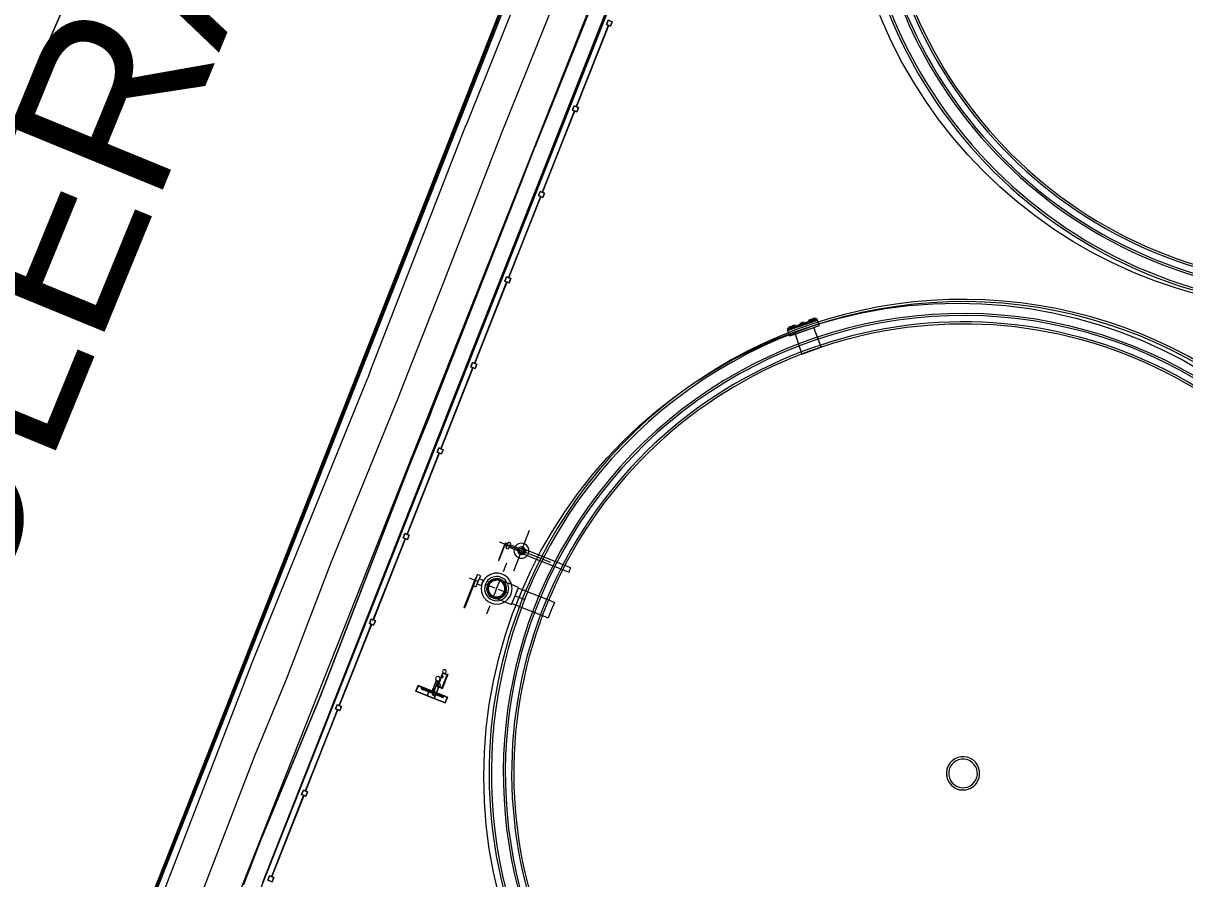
# Model space of a CAD drawing. Header units: metres. Extents: x -207 to 292, y -187 to 169.
# Drawn here: x -96.35 to -83.72, y -10.04 to -0.74 of the extents above; entities that cross this region are included whole.
import ezdxf

# ---------------------------------------------------------------- set-up
doc = ezdxf.new("R2010")
doc.units = ezdxf.units.M
doc.linetypes.add('Dash', pattern=[0.006, 0.003, -0.003])
for name, color, linetype, lineweight in [('A-GLAZ-CWMG', 7, 'Continuous', 9), ('C-TOPO', 7, 'Continuous', 9), ('C-TOPO-MAJR', 7, 'Continuous', 35), ('C-TOPO-MINR', 7, 'Continuous', 9), ('CERCO INTERIOR', 7, 'Continuous', 9), ('EQUIPOS PIS', 7, 'Continuous', 9), ('P-SANR-FIXT', 7, 'Continuous', 9), ('P-SANR-FIXT-HDLN', 7, 'Dash', 9), ('solera', 7, 'Continuous', 35)]:
    doc.layers.add(name, color=color, linetype=linetype, lineweight=lineweight)
doc.layers.add('PR10-ARQ-PL-001-Emplazamiento-C-1_dwg', color=7, linetype='Continuous', lineweight=9, true_color=0x767676)
doc.layers.add('TEXTO', color=5, linetype='Continuous', lineweight=9, true_color=0x0000ff)
doc.styles.add('Arial', font='arial.ttf', dxfattribs={"height": 1.792988})

# ---------------------------------------------------------------- blocks, each defined once
blk = doc.blocks.new('M_Estanque-Terraza - M_Estanque-Terraza-2331352-PLANTA EMPLAZAMIENTO ACTUALIZADO')
at = {"layer": 'P-SANR-FIXT'}
for p, q in [((3.617, -3.281), (3.462, -3.441)), ((3.617, -3.281), (3.462, -3.441)), ((3.541, -3.362), (3.617, -3.281)), ((3.779, -3.443), (3.617, -3.281)), ((3.462, -3.441), (3.541, -3.362)), ((3.826, -3.397), (3.586, -3.645)), ((3.826, -3.397), (3.586, -3.645)), ((3.826, -3.397), (3.779, -3.443)), ((3.87, -3.441), (3.826, -3.397)), ((3.462, -3.441), (3.63, -3.597)), ((3.779, -3.443), (3.63, -3.597)), ((3.779, -3.443), (3.63, -3.597)), ((3.87, -3.441), (3.631, -3.688)), ((3.87, -3.441), (3.631, -3.688)), ((3.634, -3.691), (3.872, -3.444)), ((3.634, -3.691), (3.872, -3.444)), ((3.882, -3.453), (3.644, -3.699)), ((3.882, -3.453), (3.644, -3.699)), ((3.839, -3.497), (3.816, -3.521)), ((3.839, -3.497), (3.816, -3.521)), ((3.816, -3.521), (3.824, -3.529)), ((3.816, -3.521), (3.824, -3.529)), ((3.843, -3.492), (3.82, -3.517)), ((3.843, -3.492), (3.82, -3.517)), ((3.824, -3.529), (3.847, -3.504)), ((3.824, -3.529), (3.847, -3.504)), ((3.828, -3.525), (3.851, -3.5)), ((3.828, -3.525), (3.851, -3.5)), ((3.857, -3.478), (3.843, -3.492)), ((3.843, -3.492), (3.851, -3.5)), ((3.851, -3.5), (3.843, -3.492)), ((3.851, -3.5), (3.843, -3.492)), ((3.851, -3.5), (3.865, -3.486)), ((3.871, -3.464), (3.857, -3.478)), ((3.865, -3.486), (3.879, -3.471)), ((3.879, -3.471), (3.871, -3.464)), ((3.882, -3.453), (3.872, -3.444)), ((3.63, -3.597), (3.586, -3.645)), ((3.586, -3.645), (3.631, -3.688)), ((3.682, -3.66), (3.668, -3.674)), ((3.705, -3.635), (3.682, -3.66)), ((3.705, -3.635), (3.682, -3.66)), ((3.69, -3.668), (3.682, -3.66)), ((3.682, -3.66), (3.69, -3.668)), ((3.682, -3.66), (3.69, -3.668)), ((3.709, -3.631), (3.686, -3.656)), ((3.709, -3.631), (3.686, -3.656)), ((3.69, -3.668), (3.713, -3.643)), ((3.69, -3.668), (3.713, -3.643)), ((3.694, -3.663), (3.717, -3.639)), ((3.694, -3.663), (3.717, -3.639)), ((3.717, -3.639), (3.709, -3.631)), ((3.717, -3.639), (3.709, -3.631)), ((3.776, -3.562), (3.749, -3.591)), ((3.776, -3.562), (3.749, -3.591)), ((3.776, -3.562), (3.749, -3.591)), ((3.776, -3.562), (3.749, -3.591)), ((3.749, -3.591), (3.757, -3.598)), ((3.749, -3.591), (3.757, -3.598)), ((3.757, -3.598), (3.784, -3.569)), ((3.757, -3.598), (3.784, -3.569)), ((3.757, -3.598), (3.784, -3.569)), ((3.757, -3.598), (3.784, -3.569)), ((3.784, -3.569), (3.776, -3.562)), ((3.784, -3.569), (3.776, -3.562)), ((3.634, -3.691), (3.644, -3.699)), ((3.668, -3.674), (3.654, -3.689)), ((3.654, -3.689), (3.662, -3.696)), ((3.662, -3.696), (3.676, -3.682)), ((3.676, -3.682), (3.69, -3.668))]:
    blk.add_line(p, q, dxfattribs=at)
for radius, start, end in [(5.152, 0, 180), (5.152, 0, 180), (5.127, 360, 180), (5.127, 360, 180), (4.998, 360, 180), (4.976, 360, 180), (4.906, 0, 180), (4.883, 0, 180), (0.181, 360, 180), (0.181, 0, 180), (0.156, 0, 180), (0.156, 0, 180), (4.906, 180, 0), (4.883, 180, 0), (5.152, 223.8638, 0), (5.152, 223.8638, 0), (5.127, 223.8805, 0), (5.127, 223.8805, 0), (4.998, 223.9693, 0), (4.976, 223.9856, 360), (0.181, 180, 360), (0.181, 180, 0), (0.156, 180, 0), (0.156, 180, 0)]:
    blk.add_arc((0, 0), radius, start, end, dxfattribs=at)
blk = doc.blocks.new('Circular Mullion - 5mm-2127248-PLANTA EMPLAZAMIENTO ACTUALIZADO')
at = {"layer": 'A-GLAZ-CWMG'}
for p, q in [((-107.648, -45.397), (-107.997, -46.28)), ((-107.646, -45.398), (-107.995, -46.281)), ((-107.995, -46.281), (-107.646, -45.398)), ((-107.993, -46.282), (-107.643, -45.399)), ((-107.646, -45.398), (-107.648, -45.397)), ((-107.643, -45.399), (-107.646, -45.398)), ((-107.997, -46.28), (-107.995, -46.281)), ((-107.995, -46.281), (-107.993, -46.282))]:
    blk.add_line(p, q, dxfattribs=at)
blk = doc.blocks.new('Rectangular Mullion - 50 x 50 mm-2128568-PLANTA EMPLAZAMIENTO ACTUALIZADO')
at = {"layer": 'A-GLAZ-CWMG'}
for p, q in [((0.025, 0.025), (-0.025, 0.025)), ((-0.025, 0.025), (-0.025, -0.025)), ((0.025, -0.025), (0.025, 0.025)), ((-0.025, -0.025), (0.025, -0.025))]:
    blk.add_line(p, q, dxfattribs=at)
blk = doc.blocks.new('Rectangular Mullion - 50 x 50 mm-2128569-PLANTA EMPLAZAMIENTO ACTUALIZADO')
at = {"layer": 'A-GLAZ-CWMG'}
for p, q in [((-0.025, -0.025), (-0.025, 0.025)), ((-0.025, 0.025), (0.025, 0.025)), ((0.025, 0.025), (0.025, -0.025)), ((0.025, -0.025), (-0.025, -0.025))]:
    blk.add_line(p, q, dxfattribs=at)
blk = doc.blocks.new('M_Tuberia Alimentación-01 - M_Tuberia Alimentación-01-2165010-PLANTA EMPLAZAMIENTO ACTUALIZADO')
at = {"layer": 'P-SANR-FIXT'}
for p, q in [((-0.248, 0.025), (-0.255, 0.025)), ((-0.255, 0.025), (-0.255, -0.012)), ((-0.255, 0.02), (-0.255, -0.296)), ((-0.248, 0.02), (-0.255, 0.02)), ((-0.216, 0.065), (-0.248, 0.065)), ((-0.248, 0), (-0.248, 0.065)), ((-0.248, -0.012), (-0.248, 0.025)), ((-0.248, -0.296), (-0.248, 0.02)), ((-0.248, -0.065), (-0.248, 0)), ((-0.216, 0.065), (-0.216, 0)), ((-0.168, 0.03), (-0.216, 0.03)), ((-0.216, 0), (-0.216, 0.03)), ((-0.216, 0), (-0.216, -0.065)), ((-0.216, -0.03), (-0.216, 0)), ((-0.168, 0.03), (-0.168, 0)), ((-0.168, 0), (-0.168, -0.03)), ((0.215, 0.1), (0.106, 0.1)), ((0.215, 0), (0.215, 0.1)), ((0.639, 0.09), (0.215, 0.09)), ((0.215, 0), (0.215, 0.09)), ((0.215, -0.1), (0.215, 0)), ((0.215, -0.09), (0.215, 0)), ((0.639, 0.09), (0.639, 0)), ((0.639, 0), (0.639, -0.09)), ((-0.255, -0.317), (-0.255, -0.012)), ((-0.248, -0.012), (-0.255, -0.012)), ((-0.248, -0.012), (-0.248, -0.317)), ((-0.248, -0.065), (-0.216, -0.065)), ((-0.216, -0.03), (-0.168, -0.03)), ((0.106, -0.1), (0.215, -0.1)), ((0.215, -0.09), (0.639, -0.09)), ((-0.255, -0.296), (-0.255, -0.32)), ((-0.255, -0.317), (-0.248, -0.317)), ((-0.255, -0.32), (-0.248, -0.32)), ((-0.248, -0.32), (-0.248, -0.296))]:
    blk.add_line(p, q, dxfattribs=at)
at = {"layer": 'P-SANR-FIXT', "flags": 128}
for points in [[(0.106, 0.1), (0.102, 0.1), (0.097, 0.1), (0.093, 0.1), (0.089, 0.1), (0.085, 0.1), (0.081, 0.1), (0.077, 0.1), (0.073, 0.1), (0.069, 0.1), (0.065, 0.1), (0.061, 0.1), (0.057, 0.1), (0.053, 0.1), (0.05, 0.1), (0.046, 0.1), (0.043, 0.1), (0.039, 0.1), (0.036, 0.1), (0.033, 0.1), (0.03, 0.1), (0.027, 0.1), (0.024, 0.1), (0.022, 0.1), (0.019, 0.1), (0.017, 0.1), (0.015, 0.1), (0.012, 0.1), (0.011, 0.1), (0.009, 0.1), (0.007, 0.1), (0.006, 0.1), (0.004, 0.1), (0.003, 0.1), (0.002, 0.1), (0.002, 0.1), (0.001, 0.1), (0, 0.1), (0, 0.1), (0, 0.1)], [(0, -0.1), (0, -0.1), (0, -0.1), (0.001, -0.1), (0.001, -0.1), (0.002, -0.1), (0.003, -0.1), (0.004, -0.1), (0.005, -0.1), (0.007, -0.1), (0.008, -0.1), (0.01, -0.1), (0.012, -0.1), (0.014, -0.1), (0.016, -0.1), (0.018, -0.1), (0.021, -0.1), (0.024, -0.1), (0.026, -0.1), (0.029, -0.1), (0.032, -0.1), (0.035, -0.1), (0.038, -0.1), (0.042, -0.1), (0.045, -0.1), (0.049, -0.1), (0.052, -0.1), (0.056, -0.1), (0.06, -0.1), (0.064, -0.1), (0.068, -0.1), (0.071, -0.1), (0.076, -0.1), (0.08, -0.1), (0.084, -0.1), (0.088, -0.1), (0.092, -0.1), (0.096, -0.1), (0.101, -0.1), (0.105, -0.1), (0.106, -0.1)]]:
    blk.add_lwpolyline(points, dxfattribs=at)
at = {"layer": 'P-SANR-FIXT'}
for radius, start, end in [(0.168, 360, 180), (0.168, 360, 180), (0.168, 360, 180), (0.168, 360, 180), (0.168, 360, 180), (0.168, 360, 180), (0.131, 0, 180), (0.131, 360, 180), (0.131, 360, 180), (0.131, 360, 180), (0.168, 180, 360), (0.168, 180, 360), (0.168, 180, 360), (0.168, 180, 360), (0.168, 180, 360), (0.168, 180, 360), (0.131, 180, 0), (0.131, 180, 360), (0.131, 180, 360), (0.131, 180, 360), (0.109, 360, 180), (0.109, 360, 180), (0.109, 360, 180), (0.109, 360, 180), (0.109, 180, 360), (0.109, 180, 360), (0.109, 180, 360), (0.109, 180, 360), (0.1, 0, 180), (0.091, 0, 180), (0.091, 0, 180), (0.091, 0, 180), (0.091, 0, 180), (0.091, 180, 0), (0.091, 180, 0), (0.091, 180, 0), (0.091, 180, 0), (0.1, 180, 360)]:
    blk.add_arc((0, 0), radius, start, end, dxfattribs=at)
at = {"layer": 'P-SANR-FIXT-HDLN'}
for p, q in [((0, 0), (0, 0.301)), ((-0.322, 0), (0, 0)), ((0.322, 0), (0, 0)), ((0, 0), (0, -0.301))]:
    blk.add_line(p, q, dxfattribs=at)
blk = doc.blocks.new('M_Tuberia Alimentación-02 - M_Tuberia Alimentación-02-2167664-PLANTA EMPLAZAMIENTO ACTUALIZADO')
at = {"layer": 'P-SANR-FIXT'}
for p, q in [((0, 0), (0, 0.239)), ((-0.262, 0), (0.341, 0)), ((-0.19, 0.014), (-0.193, 0.014)), ((-0.193, 0.014), (-0.193, 0)), ((-0.193, 0.006), (-0.193, -0.183)), ((-0.19, 0.006), (-0.193, 0.006)), ((-0.19, 0), (-0.19, 0.014)), ((-0.165, 0.014), (-0.19, 0.014)), ((-0.19, 0.014), (-0.19, 0)), ((-0.19, -0.183), (-0.19, 0.006)), ((-0.19, 0), (-0.19, -0.014)), ((-0.138, 0.034), (-0.165, 0.034)), ((-0.165, 0), (-0.165, 0.034)), ((-0.165, 0), (-0.165, 0.014)), ((-0.165, -0.014), (-0.165, 0)), ((-0.165, -0.034), (-0.165, 0)), ((-0.138, 0), (-0.138, 0.034)), ((-0.041, 0.014), (-0.138, 0.014)), ((-0.138, 0), (-0.138, 0.014)), ((-0.138, -0.034), (-0.138, 0)), ((-0.138, -0.014), (-0.138, 0)), ((-0.041, 0), (-0.041, 0.014)), ((-0.041, -0.014), (-0.041, 0)), ((0, 0), (0, -0.239)), ((0.047, 0.026), (0.042, 0.026)), ((0.047, 0), (0.047, 0.026)), ((0.566, 0.025), (0.047, 0.025)), ((0.047, 0), (0.047, 0.025)), ((0.047, -0.026), (0.047, 0)), ((0.047, -0.025), (0.047, 0)), ((0.566, 0), (0.566, 0.025)), ((0.566, -0.025), (0.566, 0)), ((-0.193, -0.186), (-0.193, 0)), ((-0.19, 0), (-0.193, 0)), ((-0.19, 0), (-0.19, -0.186)), ((-0.19, -0.014), (-0.165, -0.014)), ((-0.165, -0.034), (-0.138, -0.034)), ((-0.138, -0.014), (-0.041, -0.014)), ((0.042, -0.026), (0.047, -0.026)), ((0.047, -0.025), (0.566, -0.025)), ((-0.193, -0.183), (-0.193, -0.19)), ((-0.19, -0.183), (-0.193, -0.183)), ((-0.193, -0.186), (-0.193, -0.19)), ((-0.193, -0.19), (-0.19, -0.19)), ((-0.19, -0.19), (-0.19, -0.183)), ((-0.19, -0.19), (-0.19, -0.186))]:
    blk.add_line(p, q, dxfattribs=at)
at = {"layer": 'P-SANR-FIXT', "flags": 128}
for points in [[(0.042, 0.026), (0.04, 0.026), (0.039, 0.026), (0.037, 0.026), (0.035, 0.026), (0.034, 0.026), (0.032, 0.026), (0.03, 0.026), (0.029, 0.026), (0.027, 0.026), (0.026, 0.026), (0.024, 0.026), (0.023, 0.026), (0.021, 0.026), (0.02, 0.026), (0.018, 0.026), (0.017, 0.026), (0.016, 0.026), (0.014, 0.026), (0.013, 0.026), (0.012, 0.026), (0.011, 0.026), (0.01, 0.026), (0.009, 0.026), (0.008, 0.026), (0.007, 0.026), (0.006, 0.026), (0.005, 0.026), (0.004, 0.026), (0.004, 0.026), (0.003, 0.026), (0.002, 0.026), (0.002, 0.026), (0.001, 0.026), (0.001, 0.026), (0.001, 0.026), (0, 0.026), (0, 0.026), (0, 0.026), (0, 0.026)], [(0, -0.026), (0, -0.026), (0, -0.026), (0, -0.026), (0.001, -0.026), (0.001, -0.026), (0.001, -0.026), (0.002, -0.026), (0.002, -0.026), (0.003, -0.026), (0.003, -0.026), (0.004, -0.026), (0.005, -0.026), (0.006, -0.026), (0.006, -0.026), (0.007, -0.026), (0.008, -0.026), (0.009, -0.026), (0.01, -0.026), (0.012, -0.026), (0.013, -0.026), (0.014, -0.026), (0.015, -0.026), (0.017, -0.026), (0.018, -0.026), (0.019, -0.026), (0.021, -0.026), (0.022, -0.026), (0.024, -0.026), (0.025, -0.026), (0.027, -0.026), (0.028, -0.026), (0.03, -0.026), (0.032, -0.026), (0.033, -0.026), (0.035, -0.026), (0.037, -0.026), (0.038, -0.026), (0.04, -0.026), (0.042, -0.026), (0.042, -0.026)]]:
    blk.add_lwpolyline(points, dxfattribs=at)
at = {"layer": 'P-SANR-FIXT'}
for radius, start, end in [(0.0814, 360, 180), (0.0814, 360, 180), (0.0814, 360, 180), (0.0814, 360, 180), (0.0814, 180, 360), (0.0814, 180, 360), (0.0814, 180, 360), (0.0814, 180, 360), (0.0411, 0, 180), (0.0411, 360, 180), (0.0411, 360, 180), (0.0411, 360, 180), (0.0411, 360, 180), (0.0411, 360, 180), (0.0411, 180, 0), (0.0411, 180, 360), (0.0411, 180, 360), (0.0411, 180, 360), (0.0411, 180, 360), (0.0411, 180, 360), (0.0264, 0, 180), (0.025, 0, 180), (0.025, 360, 180), (0.025, 180, 0), (0.025, 180, 360), (0.0264, 180, 360)]:
    blk.add_arc((0, 0), radius, start, end, dxfattribs=at)
blk = doc.blocks.new('M_Tuberia Control-01 - M_Tuberia Control-01-2163993-PLANTA EMPLAZAMIENTO ACTUALIZADO')
at = {"layer": 'P-SANR-FIXT'}
for p, q in [((0.153, 0.171), (0.148, 0.171)), ((0.148, 0.171), (0.214, 0.171)), ((0.148, 0.171), (0.148, -0.171)), ((0.148, 0.171), (0.148, -0.171)), ((0.214, 0.171), (0.153, 0.171)), ((0.153, 0.171), (0.153, -0.171)), ((0.153, 0.171), (0.153, -0.171)), ((0.214, -0.171), (0.214, 0.171)), ((0.214, 0.171), (0.214, -0.171)), ((0.084, 0.084), (-0.084, 0.084)), ((-0.084, 0.084), (0.084, 0.084)), ((-0.084, 0.084), (-0.084, 0.078)), ((-0.084, 0.084), (-0.084, 0.078)), ((0.084, 0.078), (-0.084, 0.078)), ((-0.084, 0.078), (0.084, 0.078)), ((-0.079, 0.078), (0.079, 0.078)), ((0.079, 0.078), (-0.079, 0.078)), ((-0.079, 0.025), (-0.079, 0.078)), ((-0.079, 0.078), (-0.079, 0.025)), ((-0.079, 0.025), (0.079, 0.025)), ((0.079, 0.025), (-0.079, 0.025)), ((-0.077, 0.078), (-0.077, 0.029)), ((-0.077, 0.029), (-0.077, 0.078)), ((0.077, 0.078), (-0.077, 0.078)), ((-0.077, 0.078), (0.077, 0.078)), ((-0.077, 0.029), (0.077, 0.029)), ((0.077, 0.029), (-0.077, 0.029)), ((0.124, 0.01), (0.023, 0.01)), ((0.124, 0.01), (0.023, 0.01)), ((0.184, 0.042), (0.065, 0.042)), ((0.065, 0.042), (0.184, 0.042)), ((0.065, 0.042), (0.065, 0.01)), ((0.065, 0.042), (0.065, 0.01)), ((0.184, 0.01), (0.065, 0.01)), ((0.065, 0.01), (0.184, 0.01)), ((0.077, 0.029), (0.077, 0.078)), ((0.077, 0.029), (0.077, 0.078)), ((0.079, 0.078), (0.079, 0.025)), ((0.079, 0.078), (0.079, 0.025)), ((0.084, 0.078), (0.084, 0.084)), ((0.084, 0.084), (0.084, 0.078)), ((0.148, 0.011), (0.124, 0.011)), ((0.124, 0.011), (0.124, 0.01)), ((0.214, 0.042), (0.148, 0.042)), ((0.148, 0.042), (0.214, 0.042)), ((0.148, 0.042), (0.148, -0.04)), ((0.148, 0.042), (0.148, -0.04)), ((0.148, 0.001), (0.148, 0.011)), ((0.148, -0.009), (0.148, 0.001)), ((0.157, 0.122), (0.157, -0.123)), ((0.157, 0.099), (0.157, -0.099)), ((0.167, -0.123), (0.167, 0.122)), ((0.168, -0.099), (0.168, 0.099)), ((0.184, 0.01), (0.184, 0.042)), ((0.184, 0.042), (0.184, 0.01)), ((0.214, -0.04), (0.214, 0.042)), ((0.214, 0.042), (0.214, -0.04)), ((0.023, -0.01), (0.124, -0.01)), ((0.023, -0.01), (0.124, -0.01)), ((0.129, -0.009), (0.148, -0.009)), ((0.214, -0.04), (0.148, -0.04)), ((0.148, -0.04), (0.214, -0.04)), ((0.214, -0.171), (0.148, -0.171)), ((0.148, -0.171), (0.153, -0.171)), ((0.153, -0.171), (0.214, -0.171))]:
    blk.add_line(p, q, dxfattribs=at)
at = {"layer": 'P-SANR-FIXT', "flags": 128}
for points in [[(0.157, 0.124), (0.157, 0.124), (0.157, 0.124), (0.157, 0.124), (0.157, 0.124), (0.157, 0.124), (0.157, 0.123), (0.157, 0.123), (0.157, 0.123), (0.157, 0.122), (0.157, 0.122), (0.157, 0.122), (0.157, 0.121), (0.157, 0.121), (0.157, 0.12), (0.157, 0.12), (0.157, 0.119), (0.157, 0.118), (0.157, 0.118), (0.157, 0.117), (0.157, 0.116), (0.157, 0.116), (0.157, 0.115), (0.157, 0.114), (0.157, 0.113), (0.157, 0.113), (0.157, 0.112), (0.157, 0.111), (0.157, 0.11), (0.157, 0.109), (0.157, 0.108), (0.157, 0.107), (0.157, 0.106), (0.157, 0.105), (0.157, 0.104), (0.157, 0.103), (0.157, 0.102), (0.157, 0.101), (0.157, 0.1), (0.157, 0.099), (0.157, 0.099)], [(0.168, 0.099), (0.168, 0.1), (0.168, 0.101), (0.168, 0.102), (0.168, 0.103), (0.168, 0.104), (0.168, 0.105), (0.168, 0.106), (0.168, 0.107), (0.168, 0.108), (0.168, 0.109), (0.168, 0.11), (0.168, 0.111), (0.168, 0.111), (0.168, 0.112), (0.168, 0.113), (0.168, 0.114), (0.168, 0.115), (0.168, 0.115), (0.168, 0.116), (0.168, 0.117), (0.168, 0.118), (0.168, 0.118), (0.168, 0.119), (0.168, 0.119), (0.168, 0.12), (0.168, 0.121), (0.168, 0.121), (0.168, 0.122), (0.168, 0.122), (0.168, 0.122), (0.168, 0.123), (0.168, 0.123), (0.168, 0.123), (0.168, 0.123), (0.168, 0.124), (0.168, 0.124), (0.168, 0.124), (0.168, 0.124), (0.168, 0.124)], [(0.157, -0.099), (0.157, -0.1), (0.157, -0.101), (0.157, -0.102), (0.157, -0.103), (0.157, -0.104), (0.157, -0.105), (0.157, -0.106), (0.157, -0.107), (0.157, -0.108), (0.157, -0.109), (0.157, -0.11), (0.157, -0.111), (0.157, -0.112), (0.157, -0.113), (0.157, -0.113), (0.157, -0.114), (0.157, -0.115), (0.157, -0.116), (0.157, -0.116), (0.157, -0.117), (0.157, -0.118), (0.157, -0.119), (0.157, -0.119), (0.157, -0.12), (0.157, -0.12), (0.157, -0.121), (0.157, -0.121), (0.157, -0.122), (0.157, -0.122), (0.157, -0.123), (0.157, -0.123), (0.157, -0.123), (0.157, -0.123), (0.157, -0.124), (0.157, -0.124), (0.157, -0.124), (0.157, -0.124), (0.157, -0.124), (0.157, -0.124)], [(0.168, -0.124), (0.168, -0.124), (0.168, -0.124), (0.168, -0.124), (0.168, -0.124), (0.168, -0.124), (0.168, -0.124), (0.168, -0.123), (0.168, -0.123), (0.168, -0.123), (0.168, -0.122), (0.168, -0.122), (0.168, -0.121), (0.168, -0.121), (0.168, -0.12), (0.168, -0.12), (0.168, -0.119), (0.168, -0.119), (0.168, -0.118), (0.168, -0.117), (0.168, -0.117), (0.168, -0.116), (0.168, -0.115), (0.168, -0.114), (0.168, -0.114), (0.168, -0.113), (0.168, -0.112), (0.168, -0.111), (0.168, -0.11), (0.168, -0.109), (0.168, -0.108), (0.168, -0.107), (0.168, -0.106), (0.168, -0.105), (0.168, -0.105), (0.168, -0.104), (0.168, -0.103), (0.168, -0.102), (0.168, -0.101), (0.168, -0.1), (0.168, -0.099)]]:
    blk.add_lwpolyline(points, dxfattribs=at)
at = {"layer": 'P-SANR-FIXT'}
for centre, radius, start, end in [((0.163, 0.124), 0.00518, 90, 270), ((0.163, 0.124), 0.00518, 270, 90), ((-0.099, 0.038), 0.02, 360, 180), ((-0.099, 0.038), 0.02, 0, 180), ((-0.099, 0.038), 0.02, 180, 360), ((-0.099, 0.038), 0.02, 180, 360), ((-0.039, 0.038), 0.0075, 0, 180), ((-0.039, 0.038), 0.0075, 0, 180), ((-0.039, 0.038), 0.0075, 180, 360), ((-0.039, 0.038), 0.0075, 180, 0), ((0, 0), 0.025, 0, 180), ((0, 0), 0.025, 0, 180), ((0, 0), 0.025, 180, 360), ((0, 0), 0.025, 180, 0), ((0.065, 0.038), 0.02, 0, 180), ((0.065, 0.038), 0.02, 0, 180), ((0.065, 0.038), 0.02, 180, 360), ((0.065, 0.038), 0.02, 180, 0), ((0.124, 0), 0.01, 0, 180), ((0.124, 0), 0.01, 0, 180), ((0.124, 0), 0.01, 180, 360), ((0.124, 0), 0.01, 180, 0), ((0.163, -0.124), 0.00518, 90, 270), ((0.163, -0.124), 0.00518, 270, 90)]:
    blk.add_arc(centre, radius, start, end, dxfattribs=at)
for points, knots in [([(0.025, 0), (0.025, 0.001), (0.025, 0.002), (0.025, 0.005), (0.024, 0.007), (0.023, 0.009), (0.023, 0.009), (0.023, 0.01), (0.023, 0.01), (0.023, 0.01), (0.023, 0.01)], [0, 0, 0, 0, 0.142857, 0.285714, 0.571429, 0.678571, 0.785714, 0.839286, 0.892857, 1, 1, 1, 1]), ([(0.023, 0.01), (0.023, 0.01), (0.023, 0.01), (0.023, 0.009), (0.024, 0.007), (0.025, 0.003), (0.025, 0.001), (0.025, 0)], [0, 0, 0, 0, 0.142857, 0.285714, 0.571429, 0.785714, 1, 1, 1, 1]), ([(0.025, 0), (0.025, 0.001), (0.025, 0.002), (0.025, 0.005), (0.024, 0.007), (0.023, 0.009), (0.023, 0.009), (0.023, 0.01), (0.023, 0.01), (0.023, 0.01), (0.023, 0.01)], [0, 0, 0, 0, 0.142857, 0.285714, 0.571429, 0.678571, 0.785714, 0.839286, 0.892857, 1, 1, 1, 1]), ([(0.023, 0.01), (0.023, 0.01), (0.023, 0.01), (0.023, 0.009), (0.024, 0.007), (0.025, 0.003), (0.025, 0.001), (0.025, 0)], [0, 0, 0, 0, 0.142857, 0.285714, 0.571429, 0.785714, 1, 1, 1, 1]), ([(0.025, 0), (0.025, -0.001), (0.025, -0.002), (0.025, -0.005), (0.024, -0.007), (0.023, -0.009), (0.023, -0.009), (0.023, -0.01), (0.023, -0.01), (0.023, -0.01), (0.023, -0.01)], [0, 0, 0, 0, 0.142857, 0.285714, 0.571429, 0.678571, 0.785714, 0.839286, 0.892857, 1, 1, 1, 1]), ([(0.023, -0.01), (0.023, -0.01), (0.023, -0.01), (0.023, -0.009), (0.024, -0.007), (0.025, -0.003), (0.025, -0.001), (0.025, 0)], [0, 0, 0, 0, 0.142857, 0.285714, 0.571429, 0.785714, 1, 1, 1, 1]), ([(0.025, 0), (0.025, -0.001), (0.025, -0.002), (0.025, -0.005), (0.024, -0.007), (0.023, -0.009), (0.023, -0.009), (0.023, -0.01), (0.023, -0.01), (0.023, -0.01), (0.023, -0.01)], [0, 0, 0, 0, 0.142857, 0.285714, 0.571429, 0.678571, 0.785714, 0.839286, 0.892857, 1, 1, 1, 1]), ([(0.023, -0.01), (0.023, -0.01), (0.023, -0.01), (0.023, -0.009), (0.024, -0.007), (0.025, -0.003), (0.025, -0.001), (0.025, 0)], [0, 0, 0, 0, 0.142857, 0.285714, 0.571429, 0.785714, 1, 1, 1, 1]), ([(0.114, 0), (0.114, 0), (0.114, 0.001), (0.115, 0.002), (0.115, 0.003), (0.115, 0.003), (0.115, 0.004), (0.115, 0.004), (0.116, 0.005), (0.116, 0.006), (0.116, 0.006), (0.117, 0.006), (0.117, 0.007), (0.117, 0.007), (0.118, 0.008), (0.119, 0.008), (0.119, 0.009), (0.12, 0.009), (0.121, 0.009), (0.122, 0.01), (0.124, 0.01), (0.124, 0.01)], [0, 0, 0, 0, 0.071429, 0.107143, 0.142857, 0.178571, 0.214286, 0.25, 0.285714, 0.321429, 0.357143, 0.392857, 0.428571, 0.464286, 0.5, 0.571429, 0.607143, 0.642857, 0.714286, 0.857143, 1, 1, 1, 1]), ([(0.124, 0.01), (0.124, 0.01), (0.122, 0.01), (0.121, 0.009), (0.12, 0.009), (0.119, 0.009), (0.119, 0.008), (0.118, 0.008), (0.118, 0.008), (0.117, 0.007), (0.117, 0.007), (0.117, 0.006), (0.116, 0.006), (0.116, 0.006), (0.116, 0.005), (0.115, 0.004), (0.115, 0.004), (0.115, 0.003), (0.115, 0.003), (0.115, 0.002), (0.114, 0.001), (0.114, 0), (0.114, 0)], [0, 0, 0, 0, 0.142857, 0.285714, 0.357143, 0.392857, 0.428571, 0.464286, 0.5, 0.535714, 0.571429, 0.607143, 0.642857, 0.678571, 0.714286, 0.75, 0.785714, 0.821429, 0.857143, 0.892857, 0.928571, 1, 1, 1, 1]), ([(0.114, 0), (0.114, 0), (0.114, 0.001), (0.115, 0.002), (0.115, 0.003), (0.115, 0.003), (0.115, 0.004), (0.115, 0.004), (0.116, 0.005), (0.116, 0.006), (0.116, 0.006), (0.117, 0.006), (0.117, 0.007), (0.117, 0.007), (0.118, 0.008), (0.119, 0.008), (0.119, 0.009), (0.12, 0.009), (0.121, 0.009), (0.122, 0.01), (0.124, 0.01), (0.124, 0.01)], [0, 0, 0, 0, 0.071429, 0.107143, 0.142857, 0.178571, 0.214286, 0.25, 0.285714, 0.321429, 0.357143, 0.392857, 0.428571, 0.464286, 0.5, 0.571429, 0.607143, 0.642857, 0.714286, 0.857143, 1, 1, 1, 1]), ([(0.124, 0.01), (0.124, 0.01), (0.122, 0.01), (0.121, 0.009), (0.12, 0.009), (0.119, 0.009), (0.119, 0.008), (0.118, 0.008), (0.118, 0.008), (0.117, 0.007), (0.117, 0.007), (0.117, 0.006), (0.116, 0.006), (0.116, 0.006), (0.116, 0.005), (0.115, 0.004), (0.115, 0.004), (0.115, 0.003), (0.115, 0.003), (0.115, 0.002), (0.114, 0.001), (0.114, 0), (0.114, 0)], [0, 0, 0, 0, 0.142857, 0.285714, 0.357143, 0.392857, 0.428571, 0.464286, 0.5, 0.535714, 0.571429, 0.607143, 0.642857, 0.678571, 0.714286, 0.75, 0.785714, 0.821429, 0.857143, 0.892857, 0.928571, 1, 1, 1, 1]), ([(0.134, 0.001), (0.134, 0.002), (0.134, 0.002), (0.134, 0.003), (0.134, 0.004), (0.133, 0.004), (0.133, 0.005), (0.133, 0.005), (0.133, 0.006), (0.133, 0.006), (0.132, 0.006), (0.132, 0.006), (0.132, 0.007), (0.131, 0.007), (0.131, 0.007), (0.131, 0.008), (0.131, 0.008), (0.13, 0.008), (0.13, 0.008), (0.13, 0.009), (0.129, 0.009), (0.129, 0.009), (0.129, 0.009), (0.129, 0.009), (0.129, 0.009), (0.128, 0.009), (0.128, 0.009), (0.128, 0.009), (0.127, 0.01), (0.127, 0.01), (0.127, 0.01), (0.126, 0.01), (0.125, 0.01), (0.125, 0.01), (0.124, 0.01)], [0, 0, 0, 0, 0.083333, 0.125, 0.166667, 0.208333, 0.25, 0.291667, 0.3125, 0.333333, 0.354167, 0.375, 0.416667, 0.458333, 0.479167, 0.5, 0.520833, 0.541667, 0.583333, 0.625, 0.645833, 0.65625, 0.666667, 0.677083, 0.6875, 0.708333, 0.75, 0.791667, 0.8125, 0.833333, 0.854167, 0.875, 0.916667, 1, 1, 1, 1]), ([(0.124, 0.01), (0.125, 0.01), (0.125, 0.01), (0.126, 0.01), (0.127, 0.01), (0.127, 0.01), (0.127, 0.01), (0.128, 0.009), (0.128, 0.009), (0.128, 0.009), (0.129, 0.009), (0.129, 0.009), (0.129, 0.009), (0.129, 0.009), (0.129, 0.009), (0.13, 0.009), (0.13, 0.008), (0.13, 0.008), (0.131, 0.008), (0.131, 0.008), (0.131, 0.007), (0.131, 0.007), (0.132, 0.007), (0.132, 0.006), (0.132, 0.006), (0.133, 0.006), (0.133, 0.006), (0.133, 0.005), (0.133, 0.005), (0.133, 0.004), (0.134, 0.004), (0.134, 0.003), (0.134, 0.002), (0.134, 0.002), (0.134, 0.001)], [0, 0, 0, 0, 0.083333, 0.125, 0.145833, 0.166667, 0.1875, 0.208333, 0.25, 0.291667, 0.3125, 0.322917, 0.333333, 0.34375, 0.354167, 0.375, 0.416667, 0.458333, 0.479167, 0.5, 0.520833, 0.541667, 0.583333, 0.625, 0.645833, 0.666667, 0.6875, 0.708333, 0.75, 0.791667, 0.833333, 0.875, 0.916667, 1, 1, 1, 1]), ([(0.134, 0), (0.134, -0.001), (0.134, -0.001), (0.134, -0.003), (0.134, -0.004), (0.133, -0.005), (0.132, -0.006), (0.132, -0.007), (0.131, -0.007), (0.131, -0.008), (0.131, -0.008), (0.131, -0.008), (0.13, -0.008), (0.13, -0.008), (0.13, -0.009), (0.129, -0.009), (0.129, -0.009), (0.129, -0.009), (0.129, -0.009), (0.129, -0.009), (0.129, -0.009), (0.129, -0.009), (0.129, -0.009), (0.129, -0.009), (0.13, -0.009), (0.13, -0.008), (0.13, -0.008), (0.131, -0.008), (0.131, -0.008), (0.131, -0.008), (0.131, -0.007), (0.132, -0.007), (0.132, -0.006), (0.133, -0.005), (0.134, -0.004), (0.134, -0.003), (0.134, -0.001), (0.134, -0.001), (0.134, 0)], [0, 0, 0, 0, 0.055556, 0.083333, 0.111111, 0.166667, 0.222222, 0.277778, 0.305556, 0.319444, 0.333333, 0.347222, 0.361111, 0.388889, 0.416667, 0.430556, 0.444444, 0.458333, 0.472222, 0.5, 0.527778, 0.541667, 0.555556, 0.569444, 0.583333, 0.611111, 0.638889, 0.652778, 0.666667, 0.680556, 0.694444, 0.722222, 0.777778, 0.833333, 0.888889, 0.916667, 0.944444, 1, 1, 1, 1]), ([(0.163, 0.119), (0.162, 0.119), (0.162, 0.119), (0.161, 0.119), (0.161, 0.119), (0.16, 0.119), (0.16, 0.12), (0.159, 0.12), (0.159, 0.12), (0.159, 0.12), (0.159, 0.121), (0.158, 0.121), (0.158, 0.121), (0.158, 0.121), (0.158, 0.121), (0.158, 0.122), (0.158, 0.122), (0.158, 0.122), (0.158, 0.122), (0.158, 0.122), (0.158, 0.122), (0.158, 0.122), (0.158, 0.123), (0.158, 0.122), (0.158, 0.122), (0.158, 0.122), (0.158, 0.122), (0.158, 0.122), (0.158, 0.122), (0.158, 0.122), (0.158, 0.121), (0.158, 0.121), (0.158, 0.121), (0.158, 0.121), (0.159, 0.121), (0.159, 0.12), (0.159, 0.12), (0.159, 0.12), (0.16, 0.12), (0.16, 0.119), (0.161, 0.119), (0.161, 0.119), (0.162, 0.119), (0.162, 0.119), (0.163, 0.119)], [0, 0, 0, 0, 0.055556, 0.083333, 0.111111, 0.138889, 0.166667, 0.194444, 0.222222, 0.25, 0.277778, 0.305556, 0.319444, 0.333333, 0.347222, 0.361111, 0.388889, 0.416667, 0.430556, 0.444444, 0.458333, 0.472222, 0.5, 0.527778, 0.541667, 0.555556, 0.569444, 0.583333, 0.611111, 0.638889, 0.652778, 0.666667, 0.680556, 0.694444, 0.722222, 0.75, 0.777778, 0.805556, 0.833333, 0.861111, 0.888889, 0.916667, 0.944444, 1, 1, 1, 1]), ([(0.163, 0.119), (0.163, 0.119), (0.163, 0.119), (0.164, 0.119), (0.164, 0.119), (0.165, 0.119), (0.165, 0.12), (0.166, 0.12), (0.166, 0.12), (0.166, 0.12), (0.166, 0.121), (0.167, 0.121), (0.167, 0.121), (0.167, 0.121), (0.167, 0.121), (0.167, 0.122), (0.167, 0.122), (0.167, 0.122), (0.167, 0.122), (0.167, 0.122), (0.167, 0.122), (0.167, 0.122), (0.167, 0.123), (0.167, 0.122), (0.167, 0.122), (0.167, 0.122), (0.167, 0.122), (0.167, 0.122), (0.167, 0.122), (0.167, 0.122), (0.167, 0.121), (0.167, 0.121), (0.167, 0.121), (0.167, 0.121), (0.166, 0.121), (0.166, 0.12), (0.166, 0.12), (0.166, 0.12), (0.165, 0.12), (0.165, 0.119), (0.164, 0.119), (0.164, 0.119), (0.163, 0.119), (0.163, 0.119), (0.163, 0.119)], [0, 0, 0, 0, 0.055556, 0.083333, 0.111111, 0.138889, 0.166667, 0.194444, 0.222222, 0.25, 0.277778, 0.305556, 0.319444, 0.333333, 0.347222, 0.361111, 0.388889, 0.416667, 0.430556, 0.444444, 0.458333, 0.472222, 0.5, 0.527778, 0.541667, 0.555556, 0.569444, 0.583333, 0.611111, 0.638889, 0.652778, 0.666667, 0.680556, 0.694444, 0.722222, 0.75, 0.777778, 0.805556, 0.833333, 0.861111, 0.888889, 0.916667, 0.944444, 1, 1, 1, 1]), ([(0.124, -0.01), (0.124, -0.01), (0.122, -0.01), (0.121, -0.009), (0.12, -0.009), (0.119, -0.009), (0.119, -0.008), (0.118, -0.008), (0.118, -0.008), (0.117, -0.007), (0.117, -0.007), (0.117, -0.006), (0.116, -0.006), (0.116, -0.006), (0.116, -0.005), (0.115, -0.004), (0.115, -0.004), (0.115, -0.003), (0.115, -0.003), (0.115, -0.002), (0.114, -0.001), (0.114, 0), (0.114, 0)], [0, 0, 0, 0, 0.142857, 0.285714, 0.357143, 0.392857, 0.428571, 0.464286, 0.5, 0.535714, 0.571429, 0.607143, 0.642857, 0.678571, 0.714286, 0.75, 0.785714, 0.821429, 0.857143, 0.892857, 0.928571, 1, 1, 1, 1]), ([(0.114, 0), (0.114, 0), (0.114, -0.001), (0.115, -0.002), (0.115, -0.003), (0.115, -0.003), (0.115, -0.004), (0.115, -0.004), (0.116, -0.005), (0.116, -0.006), (0.116, -0.006), (0.117, -0.006), (0.117, -0.007), (0.117, -0.007), (0.118, -0.008), (0.119, -0.008), (0.119, -0.009), (0.12, -0.009), (0.121, -0.009), (0.122, -0.01), (0.124, -0.01), (0.124, -0.01)], [0, 0, 0, 0, 0.071429, 0.107143, 0.142857, 0.178571, 0.214286, 0.25, 0.285714, 0.321429, 0.357143, 0.392857, 0.428571, 0.464286, 0.5, 0.571429, 0.607143, 0.642857, 0.714286, 0.857143, 1, 1, 1, 1]), ([(0.114, 0), (0.114, 0), (0.114, -0.001), (0.115, -0.002), (0.115, -0.003), (0.115, -0.003), (0.115, -0.004), (0.115, -0.004), (0.116, -0.005), (0.116, -0.006), (0.116, -0.006), (0.117, -0.006), (0.117, -0.007), (0.117, -0.007), (0.118, -0.008), (0.119, -0.008), (0.119, -0.009), (0.12, -0.009), (0.121, -0.009), (0.122, -0.01), (0.124, -0.01), (0.124, -0.01)], [0, 0, 0, 0, 0.071429, 0.107143, 0.142857, 0.178571, 0.214286, 0.25, 0.285714, 0.321429, 0.357143, 0.392857, 0.428571, 0.464286, 0.5, 0.571429, 0.607143, 0.642857, 0.714286, 0.857143, 1, 1, 1, 1]), ([(0.124, -0.01), (0.124, -0.01), (0.122, -0.01), (0.121, -0.009), (0.12, -0.009), (0.119, -0.009), (0.119, -0.008), (0.118, -0.008), (0.118, -0.008), (0.117, -0.007), (0.117, -0.007), (0.117, -0.006), (0.116, -0.006), (0.116, -0.006), (0.116, -0.005), (0.115, -0.004), (0.115, -0.004), (0.115, -0.003), (0.115, -0.003), (0.115, -0.002), (0.114, -0.001), (0.114, 0), (0.114, 0)], [0, 0, 0, 0, 0.142857, 0.285714, 0.357143, 0.392857, 0.428571, 0.464286, 0.5, 0.535714, 0.571429, 0.607143, 0.642857, 0.678571, 0.714286, 0.75, 0.785714, 0.821429, 0.857143, 0.892857, 0.928571, 1, 1, 1, 1]), ([(0.163, -0.119), (0.162, -0.119), (0.162, -0.119), (0.161, -0.119), (0.161, -0.119), (0.16, -0.12), (0.16, -0.12), (0.159, -0.12), (0.159, -0.12), (0.159, -0.121), (0.159, -0.121), (0.158, -0.121), (0.158, -0.121), (0.158, -0.121), (0.158, -0.122), (0.158, -0.122), (0.158, -0.122), (0.158, -0.122), (0.158, -0.123), (0.158, -0.123), (0.158, -0.123), (0.158, -0.123), (0.158, -0.123), (0.158, -0.123), (0.158, -0.123), (0.158, -0.123), (0.158, -0.123), (0.158, -0.122), (0.158, -0.122), (0.158, -0.122), (0.158, -0.122), (0.158, -0.121), (0.158, -0.121), (0.158, -0.121), (0.159, -0.121), (0.159, -0.121), (0.159, -0.12), (0.159, -0.12), (0.16, -0.12), (0.16, -0.12), (0.161, -0.119), (0.161, -0.119), (0.162, -0.119), (0.162, -0.119), (0.163, -0.119)], [0, 0, 0, 0, 0.055556, 0.083333, 0.111111, 0.138889, 0.166667, 0.194444, 0.222222, 0.25, 0.277778, 0.305556, 0.319444, 0.333333, 0.347222, 0.361111, 0.388889, 0.416667, 0.430556, 0.444444, 0.458333, 0.472222, 0.5, 0.527778, 0.541667, 0.555556, 0.569444, 0.583333, 0.611111, 0.638889, 0.652778, 0.666667, 0.680556, 0.694444, 0.722222, 0.75, 0.777778, 0.805556, 0.833333, 0.861111, 0.888889, 0.916667, 0.944444, 1, 1, 1, 1]), ([(0.163, -0.119), (0.163, -0.119), (0.163, -0.119), (0.164, -0.119), (0.164, -0.119), (0.165, -0.12), (0.165, -0.12), (0.166, -0.12), (0.166, -0.12), (0.166, -0.121), (0.166, -0.121), (0.167, -0.121), (0.167, -0.121), (0.167, -0.121), (0.167, -0.122), (0.167, -0.122), (0.167, -0.122), (0.167, -0.122), (0.167, -0.123), (0.167, -0.123), (0.167, -0.123), (0.167, -0.123), (0.167, -0.123), (0.167, -0.123), (0.167, -0.123), (0.167, -0.123), (0.167, -0.123), (0.167, -0.122), (0.167, -0.122), (0.167, -0.122), (0.167, -0.122), (0.167, -0.121), (0.167, -0.121), (0.167, -0.121), (0.166, -0.121), (0.166, -0.121), (0.166, -0.12), (0.166, -0.12), (0.165, -0.12), (0.165, -0.12), (0.164, -0.119), (0.164, -0.119), (0.163, -0.119), (0.163, -0.119), (0.163, -0.119)], [0, 0, 0, 0, 0.055556, 0.083333, 0.111111, 0.138889, 0.166667, 0.194444, 0.222222, 0.25, 0.277778, 0.305556, 0.319444, 0.333333, 0.347222, 0.361111, 0.388889, 0.416667, 0.430556, 0.444444, 0.458333, 0.472222, 0.5, 0.527778, 0.541667, 0.555556, 0.569444, 0.583333, 0.611111, 0.638889, 0.652778, 0.666667, 0.680556, 0.694444, 0.722222, 0.75, 0.777778, 0.805556, 0.833333, 0.861111, 0.888889, 0.916667, 0.944444, 1, 1, 1, 1])]:
    blk.add_open_spline(points, degree=3, knots=knots, dxfattribs=at)
for points in [[(0.134, 0), (0.134, 0), (0.134, 0.001), (0.134, 0.001), (0.134, 0.001)], [(0.134, 0.001), (0.134, 0.001), (0.134, 0.001), (0.134, 0), (0.134, 0)]]:
    blk.add_open_spline(points, degree=3, dxfattribs=at)
blk = doc.blocks.new('YADRAN_LASQUEMAS_ARQ_MO_002_TERRAZAS_rvt-1-PLANTA EMPLAZAMIENTO ACTUALIZADO')
at = {"layer": 'A-GLAZ-CWMG', "lineweight": 9, "extrusion": (0, 0, -1), "rotation": 111.5900000000005}
for name, p in [('Rectangular Mullion - 50 x 50 mm-2128568-PLANTA EMPLAZAMIENTO ACTUALIZADO', (89.974, -0.742)), ('Rectangular Mullion - 50 x 50 mm-2128569-PLANTA EMPLAZAMIENTO ACTUALIZADO', (89.974, -0.742)), ('Rectangular Mullion - 50 x 50 mm-2128568-PLANTA EMPLAZAMIENTO ACTUALIZADO', (90.342, -1.672)), ('Rectangular Mullion - 50 x 50 mm-2128569-PLANTA EMPLAZAMIENTO ACTUALIZADO', (90.342, -1.672)), ('Rectangular Mullion - 50 x 50 mm-2128568-PLANTA EMPLAZAMIENTO ACTUALIZADO', (90.71, -2.602)), ('Rectangular Mullion - 50 x 50 mm-2128569-PLANTA EMPLAZAMIENTO ACTUALIZADO', (90.71, -2.602)), ('Rectangular Mullion - 50 x 50 mm-2128568-PLANTA EMPLAZAMIENTO ACTUALIZADO', (91.078, -3.532)), ('Rectangular Mullion - 50 x 50 mm-2128569-PLANTA EMPLAZAMIENTO ACTUALIZADO', (91.078, -3.532)), ('Rectangular Mullion - 50 x 50 mm-2128568-PLANTA EMPLAZAMIENTO ACTUALIZADO', (91.446, -4.461)), ('Rectangular Mullion - 50 x 50 mm-2128569-PLANTA EMPLAZAMIENTO ACTUALIZADO', (91.446, -4.461)), ('Rectangular Mullion - 50 x 50 mm-2128568-PLANTA EMPLAZAMIENTO ACTUALIZADO', (91.814, -5.391)), ('Rectangular Mullion - 50 x 50 mm-2128569-PLANTA EMPLAZAMIENTO ACTUALIZADO', (91.814, -5.391)), ('Rectangular Mullion - 50 x 50 mm-2128568-PLANTA EMPLAZAMIENTO ACTUALIZADO', (92.182, -6.321)), ('Rectangular Mullion - 50 x 50 mm-2128569-PLANTA EMPLAZAMIENTO ACTUALIZADO', (92.182, -6.321)), ('Rectangular Mullion - 50 x 50 mm-2128568-PLANTA EMPLAZAMIENTO ACTUALIZADO', (92.55, -7.251)), ('Rectangular Mullion - 50 x 50 mm-2128569-PLANTA EMPLAZAMIENTO ACTUALIZADO', (92.55, -7.251)), ('Rectangular Mullion - 50 x 50 mm-2128568-PLANTA EMPLAZAMIENTO ACTUALIZADO', (92.918, -8.181)), ('Rectangular Mullion - 50 x 50 mm-2128569-PLANTA EMPLAZAMIENTO ACTUALIZADO', (92.918, -8.181)), ('Rectangular Mullion - 50 x 50 mm-2128568-PLANTA EMPLAZAMIENTO ACTUALIZADO', (93.286, -9.111)), ('Rectangular Mullion - 50 x 50 mm-2128569-PLANTA EMPLAZAMIENTO ACTUALIZADO', (93.286, -9.111)), ('Rectangular Mullion - 50 x 50 mm-2128568-PLANTA EMPLAZAMIENTO ACTUALIZADO', (93.654, -10.04)), ('Rectangular Mullion - 50 x 50 mm-2128569-PLANTA EMPLAZAMIENTO ACTUALIZADO', (93.654, -10.04))]:
    blk.add_blockref(name, p, dxfattribs=at)
at = {"layer": 'A-GLAZ-CWMG', "lineweight": 9}
for p in [(17.662, 44.632), (17.662, 44.632), (17.662, 44.632), (17.662, 44.632), (17.294, 43.703), (17.294, 43.703), (17.294, 43.703), (17.294, 43.703), (16.926, 42.773), (16.926, 42.773), (16.926, 42.773), (16.926, 42.773), (16.558, 41.843), (16.558, 41.843), (16.558, 41.843), (16.558, 41.843), (16.19, 40.913), (16.19, 40.913), (16.19, 40.913), (16.19, 40.913), (15.822, 39.983), (15.822, 39.983), (15.822, 39.983), (15.822, 39.983), (15.454, 39.053), (15.454, 39.053), (15.454, 39.053), (15.454, 39.053), (15.086, 38.123), (15.086, 38.123), (15.086, 38.123), (15.086, 38.123), (14.718, 37.194), (14.718, 37.194), (14.718, 37.194), (14.718, 37.194), (14.351, 36.264), (14.351, 36.264), (14.351, 36.264), (14.351, 36.264)]:
    blk.add_blockref('Circular Mullion - 5mm-2127248-PLANTA EMPLAZAMIENTO ACTUALIZADO', p, dxfattribs=at)
at = {"layer": 'P-SANR-FIXT', "lineweight": 9}
for name, p, rotation in [('M_Estanque-Terraza - M_Estanque-Terraza-2331352-PLANTA EMPLAZAMIENTO ACTUALIZADO', (-82.16, 1.297), 80.56960698049028), ('M_Estanque-Terraza - M_Estanque-Terraza-2331352-PLANTA EMPLAZAMIENTO ACTUALIZADO', (-86.129, -8.895), 153.2545523942123), ('M_Tuberia Alimentación-02 - M_Tuberia Alimentación-02-2167664-PLANTA EMPLAZAMIENTO ACTUALIZADO', (-90.929, -6.475), 338.4099999999995), ('M_Tuberia Alimentación-01 - M_Tuberia Alimentación-01-2165010-PLANTA EMPLAZAMIENTO ACTUALIZADO', (-91.199, -6.887), 338.4099999999997), ('M_Tuberia Control-01 - M_Tuberia Control-01-2163993-PLANTA EMPLAZAMIENTO ACTUALIZADO', (-91.838, -7.867), 248.4100000000006)]:
    blk.add_blockref(name, p, dxfattribs=dict(at, rotation=rotation))
blk = doc.blocks.new('PR10-ARQ-PL-001-Emplazamiento-C-1_dwg-674643-PLANTA EMPLAZAMIENTO ACTUALIZADO')
at = {"layer": 'C-TOPO', "flags": 128}
for points in [[(-84.252, 16.932), (-85.449, 13.89), (-87.06, 9.797), (-87.096, 9.705), (-88.641, 5.78), (-90.132, 1.992), (-90.914, 0.008), (-92.551, -4.153), (-93.727, -7.141), (-96.271, -13.604), (-97.248, -16.084), (-98.841, -20.132), (-99.628, -22.129), (-102.14, -28.513), (-103.024, -30.759), (-103.423, -31.771), (-103.851, -32.858)], [(-84.252, 16.932), (-85.449, 13.89), (-87.06, 9.797), (-87.096, 9.705), (-88.641, 5.78), (-90.132, 1.992), (-90.914, 0.008), (-92.551, -4.153), (-93.727, -7.141), (-96.271, -13.604), (-97.248, -16.084), (-98.841, -20.132), (-99.628, -22.129), (-102.14, -28.513), (-103.024, -30.759), (-103.423, -31.771), (-103.851, -32.858)], [(-82.666, 20.879), (-107.939, -43.26), (-108.93, -45.796), (-109.585, -48.053), (-109.656, -50.289), (-109.331, -51.834), (-107.863, -54.399), (-105.999, -56.031), (-103.473, -57.115), (-100.274, -58.402), (-88.871, -62.976), (-80.354, -66.302), (-78.022, -66.925), (-75.284, -66.886), (-72.496, -65.73), (-70.112, -62.965)], [(-93.742, -10.078), (-92.999, -8.193), (-92.961, -8.098), (-91.777, -5.096), (-91.74, -5.001), (-90.611, -2.14), (-90.605, -2.124), (-90.599, -2.11), (-89.649, 0.297), (-88.547, 3.093), (-88.492, 3.232), (-88.42, 3.413), (-86.598, 8.032), (-86.422, 8.479), (-86.3, 8.787), (-85.89, 9.827), (-85.373, 11.138), (-85.349, 11.199), (-83.929, 14.797), (-83.857, 14.982), (-83.419, 16.091), (-83.116, 16.86)], [(-83.116, 16.86), (-83.419, 16.091), (-83.857, 14.982), (-83.929, 14.797), (-85.349, 11.199), (-85.373, 11.138), (-85.89, 9.827), (-86.3, 8.787), (-86.422, 8.479), (-86.598, 8.032), (-88.42, 3.413), (-88.492, 3.232), (-88.547, 3.093), (-89.649, 0.297), (-90.599, -2.11), (-90.605, -2.124), (-90.611, -2.14), (-91.74, -5.001), (-91.777, -5.096), (-92.961, -8.098), (-92.999, -8.193), (-93.742, -10.078)]]:
    blk.add_lwpolyline(points, dxfattribs=at)
at = {"layer": 'C-TOPO-MAJR', "color": 1, "lineweight": 9, "true_color": 0xff0000, "flags": 128}
for points in [[(-94.837, -10.236), (-93.88, -7.749), (-93.863, -7.711), (-93.863, -7.709), (-93.838, -7.645), (-92.598, -4.595), (-92.597, -4.592), (-92.565, -4.51), (-91.533, -1.854), (-91.532, -1.853), (-91.532, -1.852), (-90.547, 0.598), (-90.51, 0.69), (-90.464, 0.803), (-89.379, 3.553), (-89.375, 3.563), (-89.37, 3.576), (-87.967, 7.036), (-87.694, 7.491), (-87.788, 7.478), (-87.777, 7.506), (-86.503, 10.717)], [(-91.725, 7.799), (-92.054, 6.923), (-92.618, 6.03), (-93.585, 4.499), (-93.914, 3.623), (-94.243, 2.747), (-94.691, 1.873), (-94.928, 1.409), (-95.161, 1.043), (-95.462, 0.566), (-95.791, -0.31), (-95.95, -0.672), (-96.066, -0.937), (-96.395, -1.812), (-96.649, -2.633), (-96.831, -3.217), (-97.16, -4.093), (-97.675, -5.407), (-97.976, -6.176), (-99.176, -9.037), (-98.924, -11.614)]]:
    blk.add_lwpolyline(points, dxfattribs=at)
at = {"layer": 'C-TOPO-MINR', "color": 9, "true_color": 0xc0c0c0, "flags": 128}
for points in [[(-94.393, -10.172), (-93.824, -8.692), (-93.501, -7.913), (-93.485, -7.872), (-92.996, -6.604), (-92.263, -4.8), (-92.246, -4.76), (-91.77, -3.547), (-91.158, -1.97), (-91.155, -1.963), (-91.153, -1.957), (-90.568, -0.502), (-90.156, 0.528), (-89.638, 1.789), (-89.021, 3.355), (-88.995, 3.42), (-88.96, 3.506), (-88.162, 5.473), (-86.644, 8.009)], [(-85.593, 8.527), (-87.966, 4.564), (-88.358, 3.91), (-88.55, 3.436), (-88.614, 3.278), (-88.662, 3.157), (-88.813, 2.775), (-89.802, 0.367), (-90.589, -1.603), (-90.774, -2.062), (-90.778, -2.074), (-90.783, -2.086), (-90.976, -2.583), (-91.896, -4.927), (-91.927, -5.005), (-92.154, -5.563), (-93.107, -8.035), (-93.138, -8.115), (-93.768, -9.635), (-93.95, -10.108)]]:
    blk.add_lwpolyline(points, dxfattribs=at)
at = {"layer": 'CERCO INTERIOR', "flags": 128}
blk.add_lwpolyline([(-43.85, 6.193), (-70.423, -61.108), (-71.635, -63.468), (-73.528, -65.107), (-75.979, -65.979), (-78.566, -65.779), (-105.401, -55.121), (-107.404, -53.512), (-108.612, -51.268), (-108.759, -48.656), (-108.245, -46.181), (-80.715, 23.359), (-79.577, 25.615), (-77.836, 27.15), (-75.596, 28.067), (-72.986, 27.982), (-46.012, 17.335), (-43.997, 15.682), (-42.738, 13.651), (-42.339, 11.139), (-42.976, 8.657)], close=True, dxfattribs=at)
blk.add_lwpolyline([(-108.059, -46.255), (-80.533, 23.277), (-79.416, 25.491), (-77.729, 26.977), (-75.56, 27.865), (-73.027, 27.783), (-46.114, 17.161), (-44.149, 15.548), (-42.929, 13.58), (-42.543, 11.148), (-43.168, 8.716), (-44.039, 6.26)], dxfattribs=at)
at = {"layer": 'EQUIPOS PIS'}
for centre in [(-82.267, 1.289), (-86.191, -8.931)]:
    blk.add_circle(centre, 5.147, dxfattribs=at)
at = {"layer": 'solera'}
blk.add_line((-81.217, 24.641), (-109.396, -46.945), dxfattribs=at)
at = {"layer": 'TEXTO', "insert": (-99.1, -8.242), "char_height": 1.793, "width": 10.05219, "attachment_point": 1, "rotation": 67.6955, "line_spacing_factor": 0.941778, "style": 'Arial'}
blk.add_mtext('SOLERA', dxfattribs=at)

msp = doc.modelspace()

# ---------------------------------------------------------------- linework, layer by layer
at = {"layer": 'C-TOPO'}
for p, q in [((-82.666, 20.879), (-107.939, -43.26)), ((-90.599, -2.11), (-89.649, 0.297)), ((-89.649, 0.297), (-90.599, -2.11)), ((-90.914, 0.008), (-92.551, -4.153)), ((-92.551, -4.153), (-90.914, 0.008)), ((-91.74, -5.001), (-90.611, -2.14)), ((-90.611, -2.14), (-91.74, -5.001)), ((-90.611, -2.14), (-90.605, -2.124)), ((-90.605, -2.124), (-90.611, -2.14)), ((-90.605, -2.124), (-90.599, -2.11)), ((-90.599, -2.11), (-90.605, -2.124)), ((-92.551, -4.153), (-93.727, -7.141)), ((-93.727, -7.141), (-92.551, -4.153)), ((-91.777, -5.096), (-91.74, -5.001)), ((-91.74, -5.001), (-91.777, -5.096)), ((-92.961, -8.098), (-91.777, -5.096)), ((-91.777, -5.096), (-92.961, -8.098)), ((-93.727, -7.141), (-96.271, -13.604)), ((-96.271, -13.604), (-93.727, -7.141)), ((-93.742, -10.078), (-92.999, -8.193)), ((-92.999, -8.193), (-93.742, -10.078)), ((-92.999, -8.193), (-92.961, -8.098)), ((-92.961, -8.098), (-92.999, -8.193))]:
    msp.add_line(p, q, dxfattribs=at)
at = {"layer": 'C-TOPO-MAJR', "color": 1, "lineweight": 9, "true_color": 0xff0000, "flags": 128}
for points in [[(-94.837, -10.236), (-93.88, -7.749), (-93.863, -7.711), (-93.863, -7.709), (-93.838, -7.645), (-92.598, -4.595), (-92.597, -4.592), (-92.565, -4.51), (-91.533, -1.854), (-91.532, -1.853), (-91.532, -1.852), (-90.547, 0.598), (-90.51, 0.69), (-90.464, 0.803), (-89.379, 3.553), (-89.375, 3.563), (-89.37, 3.576), (-87.967, 7.036), (-87.694, 7.491), (-87.788, 7.478), (-87.777, 7.506), (-86.503, 10.717)], [(-98.924, -11.614), (-99.176, -9.037), (-97.976, -6.176), (-97.675, -5.407), (-97.16, -4.093), (-96.831, -3.217), (-96.649, -2.633), (-96.395, -1.812), (-96.066, -0.937), (-95.95, -0.672), (-95.791, -0.31), (-95.462, 0.566), (-95.161, 1.043), (-94.928, 1.409), (-94.691, 1.873), (-94.243, 2.747), (-93.914, 3.623), (-93.585, 4.499), (-92.618, 6.03), (-92.054, 6.923), (-91.725, 7.799)]]:
    msp.add_lwpolyline(points, dxfattribs=at)
at = {"layer": 'C-TOPO-MINR', "color": 9, "true_color": 0xc0c0c0, "flags": 128}
for points in [[(-94.393, -10.172), (-93.824, -8.692), (-93.501, -7.913), (-93.485, -7.872), (-92.996, -6.604), (-92.263, -4.8), (-92.246, -4.76), (-91.77, -3.547), (-91.158, -1.97), (-91.155, -1.963), (-91.153, -1.957), (-90.568, -0.502), (-90.156, 0.528), (-89.638, 1.789), (-89.021, 3.355), (-88.995, 3.42), (-88.96, 3.506), (-88.162, 5.473), (-86.644, 8.009)], [(-93.95, -10.108), (-93.768, -9.635), (-93.138, -8.115), (-93.107, -8.035), (-92.154, -5.563), (-91.927, -5.005), (-91.896, -4.927), (-90.976, -2.583), (-90.783, -2.086), (-90.778, -2.074), (-90.774, -2.062), (-90.589, -1.603), (-89.802, 0.367), (-88.813, 2.775), (-88.662, 3.157), (-88.614, 3.278), (-88.55, 3.436), (-88.358, 3.91), (-87.966, 4.564)]]:
    msp.add_lwpolyline(points, dxfattribs=at)

# ---------------------------------------------------------------- block references
at = {"lineweight": 5}
msp.add_blockref('YADRAN_LASQUEMAS_ARQ_MO_002_TERRAZAS_rvt-1-PLANTA EMPLAZAMIENTO ACTUALIZADO', (0, 0), dxfattribs=at)
at = {"layer": 'PR10-ARQ-PL-001-Emplazamiento-C-1_dwg', "color": 7}
msp.add_blockref('PR10-ARQ-PL-001-Emplazamiento-C-1_dwg-674643-PLANTA EMPLAZAMIENTO ACTUALIZADO', (0, 0), dxfattribs=at)

doc.saveas('drawing.dxf')
